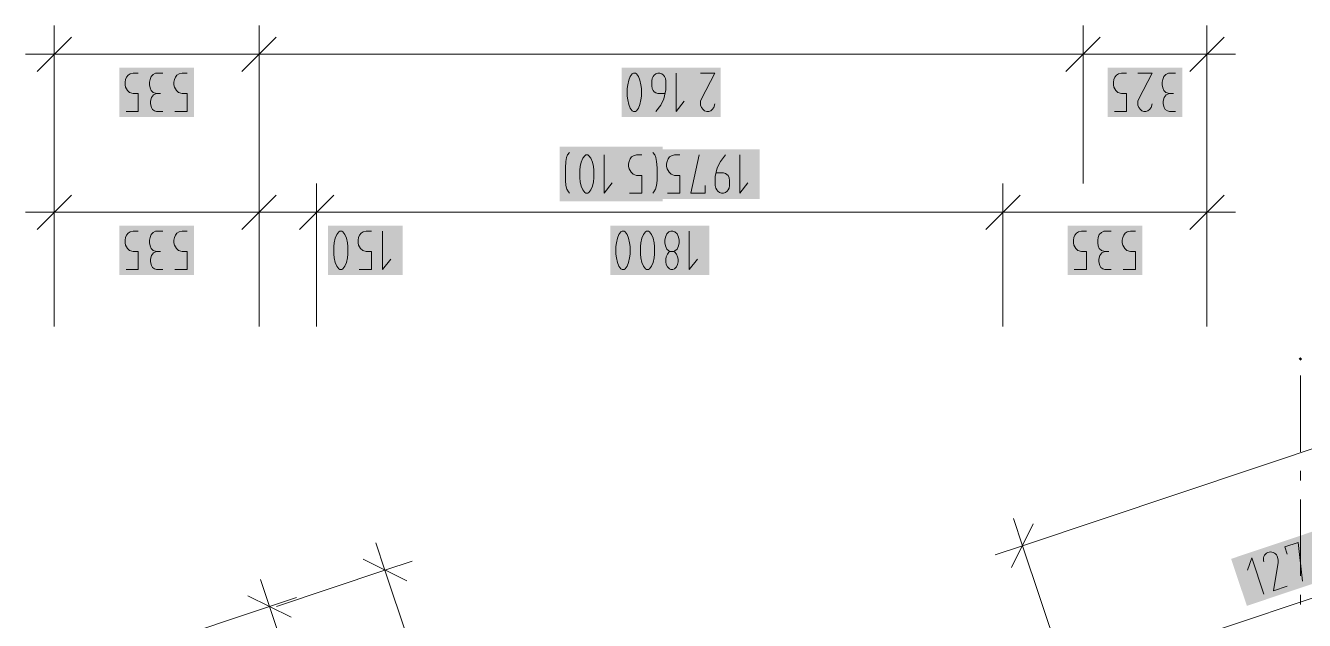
# Model space of a CAD drawing. Header units: millimetres. Extents: x 0 to 594, y 0 to 420.
# Drawn here: x 193.39 to 227.29, y 365.64 to 381.41 of the extents above; entities that cross this region are included whole.
import ezdxf

# ---------------------------------------------------------------- set-up
doc = ezdxf.new("R2010")
doc.units = ezdxf.units.MM
doc.header["$LTSCALE"] = 8
doc.layers.add('PDF_Koty delkove', color=7, linetype='Continuous')
doc.layers.add('PDF_Osy hlavni', color=7, linetype='Continuous')

msp = doc.modelspace()

# ---------------------------------------------------------------- linework, layer by layer
at = {"layer": 'PDF_Koty delkove', "lineweight": 18}
for points in [[(194.602, 381.11), (193.692, 380.2)], [(194.147, 381.414), (194.147, 380.655), (194.147, 379.897)], [(200.034, 381.11), (199.125, 380.2)], [(199.579, 381.414), (199.579, 380.655), (199.579, 379.897)], [(221.878, 381.11), (220.968, 380.2)], [(221.423, 381.414), (221.423, 380.655), (221.423, 379.897)], [(225.163, 381.11), (224.253, 380.2)], [(224.708, 381.414), (224.708, 380.655), (224.708, 379.897)], [(193.389, 380.655), (194.147, 380.655), (194.147, 377.231)], [(224.708, 380.655), (221.423, 380.655), (206.082, 380.655), (199.579, 380.655), (194.147, 380.655)], [(199.579, 380.655), (199.579, 380.302), (199.579, 377.231)], [(221.423, 380.655), (221.423, 380.366), (221.423, 380.302), (221.423, 377.231)], [(225.467, 380.655), (224.708, 380.655), (224.708, 377.231)], [(196.053, 379.139), (196.377, 379.139), (196.377, 379.61), (196.241, 379.61), (196.147, 379.644), (196.093, 379.695), (196.04, 379.779), (196.026, 379.846), (196.026, 379.913), (196.04, 379.981), (196.066, 380.048), (196.107, 380.098), (196.16, 380.133), (196.241, 380.15), (196.377, 380.15)], [(197.025, 380.15), (196.836, 380.15), (196.769, 380.116), (196.715, 380.065), (196.688, 379.981), (196.674, 379.913), (196.674, 379.846), (196.688, 379.762), (196.715, 379.695), (196.769, 379.644), (196.863, 379.61)], [(197.349, 379.139), (197.673, 379.139), (197.673, 379.61), (197.538, 379.61), (197.444, 379.644), (197.389, 379.695), (197.336, 379.779), (197.322, 379.846), (197.322, 379.913), (197.336, 379.981), (197.363, 380.048), (197.403, 380.098), (197.457, 380.133), (197.538, 380.15), (197.673, 380.15)], [(210.339, 379.61), (210.15, 379.61), (210.096, 379.627), (210.055, 379.661), (210.028, 379.695), (210.002, 379.745), (209.988, 379.812), (209.988, 379.947), (210.002, 380.014), (210.028, 380.065), (210.055, 380.098), (210.096, 380.133), (210.15, 380.15), (210.203, 380.15), (210.258, 380.133), (210.298, 380.098), (210.325, 380.065)], [(210.636, 380.15), (210.636, 379.139), (210.851, 379.408)], [(211.284, 380.15), (211.662, 380.15), (211.311, 379.476), (211.284, 379.408), (211.284, 379.307), (211.311, 379.24), (211.351, 379.19), (211.392, 379.155), (211.446, 379.139), (211.499, 379.139), (211.554, 379.155), (211.594, 379.19), (211.635, 379.24), (211.662, 379.34)], [(222.255, 379.139), (222.579, 379.139), (222.579, 379.61), (222.444, 379.61), (222.35, 379.644), (222.295, 379.695), (222.242, 379.779), (222.228, 379.846), (222.228, 379.913), (222.242, 379.981), (222.269, 380.048), (222.309, 380.098), (222.363, 380.133), (222.444, 380.15), (222.579, 380.15)], [(222.876, 380.15), (223.255, 380.15), (222.903, 379.476), (222.876, 379.408), (222.876, 379.307), (222.903, 379.24), (222.944, 379.19), (222.984, 379.155), (223.038, 379.139)], [(223.875, 380.15), (223.686, 380.15), (223.619, 380.116), (223.565, 380.065), (223.538, 379.981), (223.524, 379.913), (223.524, 379.846), (223.538, 379.762), (223.565, 379.695), (223.619, 379.644), (223.713, 379.61)], [(210.325, 380.065), (210.352, 380.014), (210.366, 379.947), (210.366, 379.711), (210.312, 379.476), (210.231, 379.307), (210.096, 379.139)], [(196.701, 379.408), (196.727, 379.509), (196.782, 379.577), (196.863, 379.61), (196.97, 379.61)], [(197.025, 379.139), (196.863, 379.139), (196.809, 379.155), (196.755, 379.19), (196.727, 379.24), (196.701, 379.34), (196.701, 379.408)], [(223.875, 379.139), (223.713, 379.139), (223.659, 379.155), (223.605, 379.19), (223.578, 379.24), (223.551, 379.34), (223.551, 379.408), (223.578, 379.509), (223.632, 379.577), (223.713, 379.61), (223.821, 379.61)], [(223.038, 379.139), (223.092, 379.139), (223.146, 379.155), (223.187, 379.19), (223.227, 379.24), (223.255, 379.34)], [(252.947, 378.715), (219.817, 367.626)], [(207.81, 376.972), (207.783, 377.005), (207.742, 377.073), (207.715, 377.173), (207.702, 377.308), (207.702, 377.645), (207.715, 377.814), (207.728, 377.915), (207.756, 377.983), (207.81, 378.049)], [(210.02, 378.049), (210.074, 377.983), (210.101, 377.915), (210.115, 377.814), (210.129, 377.645), (210.129, 377.308), (210.115, 377.173), (210.087, 377.073), (210.047, 377.005), (210.02, 376.972)], [(208.079, 377.577), (208.079, 377.375), (208.093, 377.275), (208.12, 377.157), (208.16, 377.056), (208.214, 376.988), (208.241, 376.972), (208.295, 376.972), (208.322, 376.988), (208.375, 377.056), (208.416, 377.157), (208.443, 377.275), (208.457, 377.375), (208.457, 377.577), (208.443, 377.678), (208.416, 377.797), (208.375, 377.898), (208.322, 377.965), (208.295, 377.983), (208.241, 377.983), (208.214, 377.965), (208.16, 377.898)], [(208.16, 377.898), (208.12, 377.797), (208.093, 377.678), (208.079, 377.577)], [(208.726, 377.983), (208.726, 376.972), (208.942, 377.241)], [(209.4, 376.972), (209.724, 376.972), (209.724, 377.443), (209.589, 377.443), (209.495, 377.477), (209.441, 377.528), (209.387, 377.612), (209.373, 377.678), (209.373, 377.746), (209.387, 377.814), (209.414, 377.881), (209.454, 377.931), (209.508, 377.965), (209.589, 377.983), (209.724, 377.983)], [(210.408, 376.972), (210.731, 376.972), (210.731, 377.443), (210.596, 377.443), (210.502, 377.477), (210.448, 377.528), (210.395, 377.612), (210.381, 377.678), (210.381, 377.746), (210.395, 377.814), (210.421, 377.881)], [(210.421, 377.881), (210.462, 377.931), (210.515, 377.965), (210.596, 377.983), (210.731, 377.983)], [(211.406, 377.173), (211.406, 376.972), (211.028, 376.972), (211.243, 377.983)], [(211.944, 377.983), (211.809, 377.814), (211.728, 377.645), (211.675, 377.409), (211.675, 377.173), (211.689, 377.106), (211.716, 377.056), (211.742, 377.022), (211.783, 376.988), (211.837, 376.972), (211.89, 376.972), (211.944, 376.988), (211.985, 377.022), (212.012, 377.056), (212.039, 377.106), (212.053, 377.173), (212.053, 377.308), (212.039, 377.375), (212.012, 377.443), (211.944, 377.493), (211.89, 377.511), (211.702, 377.511)], [(212.322, 377.983), (212.322, 376.972), (212.537, 377.241)], [(194.147, 377.224), (194.147, 376.466), (194.147, 375.708)], [(199.579, 377.224), (199.579, 376.466), (199.579, 375.708)], [(201.102, 377.224), (201.102, 376.466), (201.102, 375.708)], [(219.3, 377.224), (219.3, 376.466), (219.3, 375.708)], [(224.708, 377.224), (224.708, 376.466), (224.708, 375.708)], [(194.602, 376.921), (193.692, 376.011)], [(200.034, 376.921), (199.125, 376.011)], [(201.557, 376.921), (200.647, 376.011)], [(219.755, 376.921), (218.845, 376.011)], [(225.163, 376.921), (224.253, 376.011)], [(193.389, 376.466), (194.147, 376.466), (194.147, 373.433)], [(224.708, 376.466), (221.065, 376.466), (220.579, 376.466), (219.3, 376.466), (213.334, 376.466), (201.102, 376.466), (199.579, 376.466), (194.147, 376.466)], [(199.579, 376.466), (199.579, 376.112), (199.579, 373.433)], [(201.102, 376.466), (201.102, 376.112), (201.102, 373.433)], [(219.3, 376.466), (219.3, 376.279), (219.3, 376.112), (219.3, 373.433)], [(225.467, 376.466), (224.708, 376.466), (224.708, 373.433)], [(196.053, 374.95), (196.377, 374.95), (196.377, 375.421), (196.241, 375.421), (196.147, 375.455), (196.093, 375.506), (196.04, 375.59), (196.026, 375.656), (196.026, 375.724), (196.04, 375.792), (196.066, 375.859), (196.107, 375.909), (196.16, 375.944), (196.241, 375.961), (196.377, 375.961)], [(197.025, 375.961), (196.836, 375.961), (196.769, 375.926), (196.715, 375.876), (196.688, 375.792), (196.674, 375.724), (196.674, 375.656), (196.688, 375.573), (196.715, 375.506), (196.769, 375.455), (196.863, 375.421)], [(197.349, 374.95), (197.673, 374.95), (197.673, 375.421), (197.538, 375.421), (197.444, 375.455), (197.389, 375.506), (197.336, 375.59), (197.322, 375.656), (197.322, 375.724), (197.336, 375.792), (197.363, 375.859), (197.403, 375.909), (197.457, 375.944), (197.538, 375.961), (197.673, 375.961)], [(201.557, 375.555), (201.557, 375.353), (201.571, 375.253), (201.597, 375.135), (201.638, 375.034), (201.691, 374.966), (201.719, 374.95), (201.772, 374.95), (201.8, 374.966), (201.853, 375.034), (201.894, 375.135), (201.921, 375.253), (201.935, 375.353), (201.935, 375.555), (201.921, 375.656), (201.894, 375.775), (201.853, 375.876), (201.8, 375.944), (201.772, 375.961), (201.719, 375.961), (201.691, 375.944), (201.638, 375.876), (201.597, 375.775)], [(201.597, 375.775), (201.571, 375.656), (201.557, 375.555)], [(202.232, 374.95), (202.556, 374.95), (202.556, 375.421), (202.421, 375.421), (202.327, 375.455), (202.272, 375.506), (202.219, 375.59), (202.205, 375.656), (202.205, 375.724), (202.219, 375.792), (202.246, 375.859), (202.286, 375.909), (202.339, 375.944), (202.421, 375.961), (202.556, 375.961)], [(202.853, 375.961), (202.853, 374.95), (203.069, 375.219)], [(209.377, 375.135), (209.404, 375.253), (209.418, 375.353), (209.418, 375.555), (209.404, 375.656), (209.377, 375.775), (209.336, 375.876), (209.283, 375.944), (209.255, 375.961), (209.202, 375.961), (209.174, 375.944), (209.121, 375.876), (209.08, 375.775), (209.053, 375.656), (209.04, 375.555)], [(210.984, 375.961), (210.984, 374.95), (211.199, 375.219)], [(221.193, 374.95), (221.517, 374.95), (221.517, 375.421), (221.382, 375.421), (221.288, 375.455), (221.234, 375.506), (221.18, 375.59), (221.167, 375.656), (221.167, 375.724), (221.18, 375.792), (221.207, 375.859), (221.248, 375.909), (221.301, 375.944), (221.382, 375.961), (221.517, 375.961)], [(222.166, 375.961), (221.977, 375.961), (221.91, 375.926), (221.855, 375.876), (221.829, 375.792), (221.815, 375.724), (221.815, 375.656), (221.829, 375.573), (221.855, 375.506), (221.91, 375.455), (222.004, 375.421), (222.111, 375.421)], [(222.49, 374.95), (222.814, 374.95), (222.814, 375.421), (222.678, 375.421), (222.584, 375.455), (222.53, 375.506), (222.477, 375.59), (222.463, 375.656), (222.463, 375.724), (222.477, 375.792), (222.503, 375.859), (222.544, 375.909), (222.597, 375.944), (222.678, 375.961), (222.814, 375.961)], [(197.025, 374.95), (196.863, 374.95), (196.809, 374.966), (196.755, 375), (196.727, 375.051), (196.701, 375.151), (196.701, 375.219), (196.727, 375.32), (196.782, 375.388), (196.863, 375.421), (196.97, 375.421)], [(209.04, 375.555), (209.04, 375.353), (209.053, 375.253), (209.08, 375.135), (209.121, 375.034), (209.174, 374.966), (209.202, 374.95), (209.255, 374.95), (209.283, 374.966), (209.336, 375.034), (209.377, 375.135)], [(210.673, 375.286), (210.687, 375.219), (210.687, 375.151), (210.673, 375.084), (210.646, 375.016), (210.592, 374.966), (210.551, 374.95), (210.498, 374.95), (210.457, 374.966), (210.403, 375.016), (210.376, 375.084), (210.362, 375.151), (210.362, 375.219), (210.376, 375.286), (210.403, 375.353), (210.443, 375.404), (210.47, 375.421)], [(210.579, 375.421), (210.605, 375.404), (210.646, 375.353), (210.673, 375.286)], [(222.166, 374.95), (222.004, 374.95), (221.949, 374.966), (221.896, 375), (221.868, 375.051), (221.841, 375.151), (221.841, 375.219), (221.868, 375.32), (221.922, 375.388), (222.004, 375.421)], [(254.139, 375.155), (250.496, 373.935), (248.957, 373.42), (248.338, 373.213), (233.239, 368.159), (221.009, 364.065)], [(220.104, 368.202), (219.53, 367.05)], [(219.577, 368.345), (219.817, 367.626), (220.058, 366.907)], [(202.676, 367.698), (202.917, 366.979), (200.041, 366.016)], [(219.098, 367.385), (219.817, 367.626), (220.78, 364.75)], [(226.835, 367.402), (226.771, 367.593), (227.13, 367.713), (227.246, 366.686)], [(203.636, 367.219), (202.917, 366.979), (202.198, 366.738)], [(203.493, 366.692), (202.341, 367.266)], [(226.221, 366.343), (225.9, 367.302), (225.782, 366.978)], [(208.331, 350.803), (202.917, 366.979)], [(199.614, 366.733), (199.855, 366.014), (196.979, 365.051)], [(200.574, 366.254), (199.855, 366.014), (199.136, 365.773)], [(200.431, 365.727), (199.279, 366.301)], [(205.287, 349.784), (205.027, 350.561), (201.818, 360.148), (199.855, 366.014)]]:
    msp.add_lwpolyline(points, dxfattribs=at)
for points in [[(209.34, 379.745), (209.34, 379.542), (209.354, 379.442), (209.38, 379.324), (209.421, 379.223), (209.474, 379.155), (209.502, 379.139), (209.555, 379.139), (209.583, 379.155), (209.636, 379.223), (209.677, 379.324), (209.704, 379.442), (209.718, 379.542), (209.718, 379.745), (209.704, 379.846), (209.677, 379.964), (209.636, 380.065), (209.583, 380.133), (209.555, 380.15), (209.502, 380.15), (209.474, 380.133), (209.421, 380.065), (209.38, 379.964), (209.354, 379.846)], [(209.688, 375.555), (209.688, 375.353), (209.701, 375.253), (209.728, 375.135), (209.769, 375.034), (209.822, 374.966), (209.85, 374.95), (209.903, 374.95), (209.931, 374.966), (209.984, 375.034), (210.025, 375.135), (210.052, 375.253), (210.066, 375.353), (210.066, 375.555), (210.052, 375.656), (210.025, 375.775), (209.984, 375.876), (209.931, 375.944), (209.903, 375.961), (209.85, 375.961), (209.822, 375.944), (209.769, 375.876), (209.728, 375.775), (209.701, 375.656)], [(210.336, 375.724), (210.336, 375.656), (210.35, 375.573), (210.389, 375.489), (210.443, 375.438), (210.47, 375.421), (210.579, 375.421), (210.605, 375.438), (210.66, 375.489), (210.7, 375.573), (210.714, 375.656), (210.714, 375.724), (210.7, 375.808), (210.66, 375.893), (210.605, 375.944), (210.551, 375.961), (210.498, 375.961), (210.443, 375.944), (210.389, 375.893), (210.35, 375.808)]]:
    msp.add_lwpolyline(points, close=True, dxfattribs=at)
msp.add_lwpolyline([(226.836, 366.549), (226.477, 366.429), (226.597, 367.18), (226.6, 367.253), (226.568, 367.348, 0.981637), (226.22, 367.197)], format="xyb", dxfattribs=at)
at = {"layer": 'PDF_Koty delkove', "color": 7, "lineweight": 18, "true_color": 0xffffff, "transparency": 33554559}
for points in [[(197.852, 380.302), (195.875, 380.302), (197.852, 378.987), (195.875, 378.987)], [(211.814, 380.302), (209.188, 380.302), (211.814, 378.987), (209.188, 378.987)], [(224.054, 380.302), (222.077, 380.302), (224.054, 378.987), (222.077, 378.987)], [(210.28, 378.202), (207.551, 378.202), (210.28, 376.753), (207.551, 376.753)], [(212.851, 378.134), (210.23, 378.134), (212.851, 376.82), (210.23, 376.82)], [(197.852, 376.112), (195.875, 376.112), (197.852, 374.798), (195.875, 374.798)], [(203.383, 376.112), (201.406, 376.112), (203.383, 374.798), (201.406, 374.798)], [(211.514, 376.112), (208.888, 376.112), (211.514, 374.798), (208.888, 374.798)], [(222.993, 376.112), (221.015, 376.112), (222.993, 374.798), (221.015, 374.798)], [(225.767, 366.031), (228.257, 366.865), (225.35, 367.277), (227.84, 368.111)]]:
    msp.add_solid(points, dxfattribs=at)
at = {"layer": 'PDF_Osy hlavni', "lineweight": 18}
for points in [[(227.185, 370.113), (227.185, 372.135)], [(227.185, 369.354), (227.185, 369.607)], [(227.185, 366.827), (227.185, 368.849)], [(227.185, 366.069), (227.185, 366.322)]]:
    msp.add_lwpolyline(points, dxfattribs=at)
at = {"layer": 'PDF_Osy hlavni', "lineweight": 18, "transparency": 33554559}
msp.add_solid([(227.185, 372.531), (227.14, 372.577), (227.231, 372.577), (227.185, 372.622)], dxfattribs=at)

doc.saveas('drawing.dxf')
